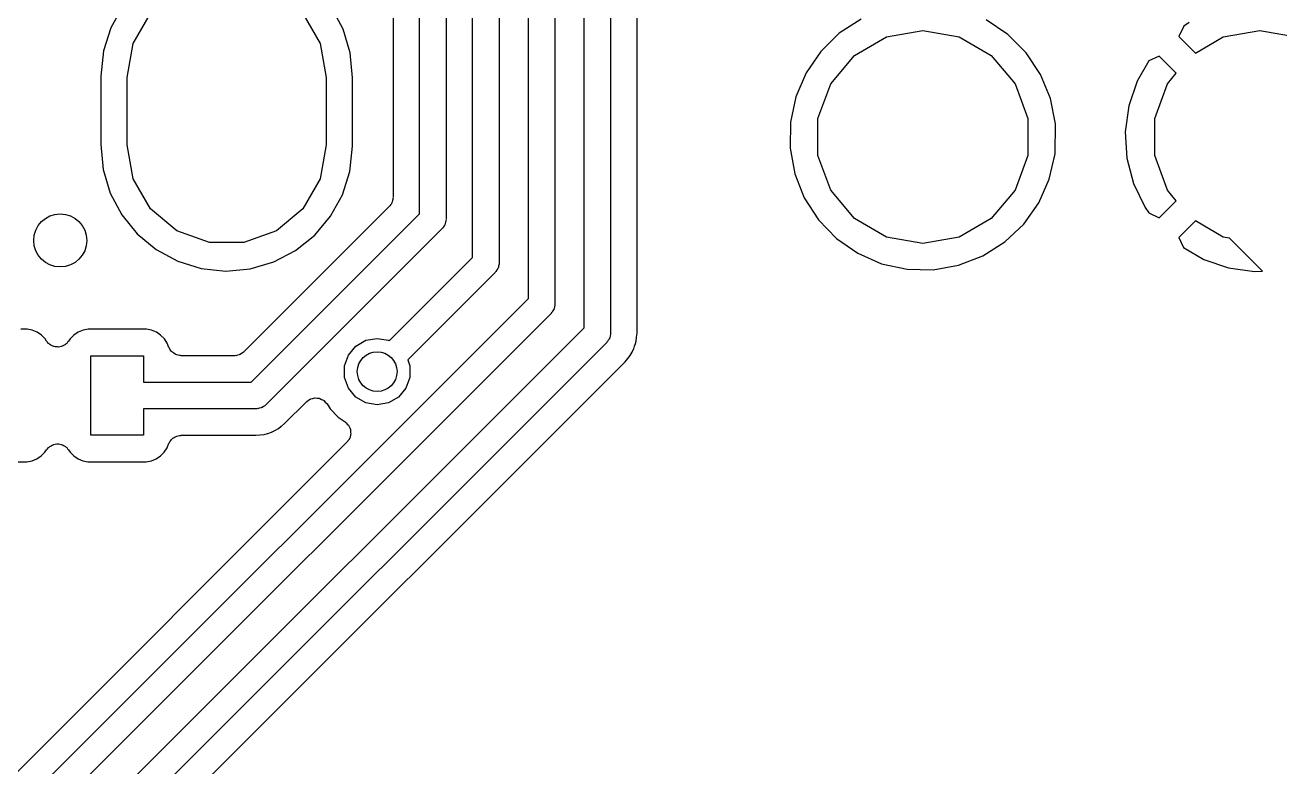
# Model space of a CAD drawing. Extents: x 69.6 to 139.6, y -158 to -61.
# Drawn here: x 106.91 to 116.38, y -119.07 to -113.48 of the extents above; entities that cross this region are included whole.
import ezdxf

# ---------------------------------------------------------------- set-up
doc = ezdxf.new("R2010")
doc.units = 0
doc.header["$MEASUREMENT"] = 0
doc.layers.add('BLACK', color=7, linetype='CONTINUOUS')

msp = doc.modelspace()

# ---------------------------------------------------------------- linework, layer by layer
at = {"layer": 'Black'}
for p, q in [((110.29, -115.229), (110.29, -109.37)), ((110.49, -109.411), (110.49, -115.27)), ((110.71, -115.539), (110.71, -109.54)), ((109.89, -114.899), (109.89, -109.664)), ((110.09, -109.623), (110.09, -114.94)), ((110.91, -109.581), (110.91, -115.58)), ((111.13, -115.759), (111.13, -110.13)), ((111.33, -110.171), (111.33, -115.8)), ((109.69, -112.41), (109.69, -114.774)), ((107.652, -113.332), (107.562, -113.495)), ((109.313, -113.507), (109.226, -113.343)), ((111.53, -115.8), (111.53, -113.338)), ((107.73, -113.615), (107.86, -113.389)), ((109.01, -113.389), (109.14, -113.615)), ((113.219, -113.43), (113.055, -113.537)), ((114.326, -113.546), (114.163, -113.436)), ((107.562, -113.495), (107.506, -113.671)), ((109.366, -113.684), (109.313, -113.507)), ((113.055, -113.537), (112.915, -113.674)), ((113.41, -113.565), (113.685, -113.517)), ((113.685, -113.517), (113.96, -113.565)), ((114.464, -113.685), (114.326, -113.546)), ((115.652, -113.483), (115.615, -113.562)), ((115.693, -113.456), (115.652, -113.483)), ((115.95, -113.565), (116.225, -113.517)), ((116.225, -113.517), (116.5, -113.565)), ((107.685, -113.871), (107.73, -113.615)), ((109.14, -113.615), (109.185, -113.871)), ((113.169, -113.705), (113.41, -113.565)), ((113.96, -113.565), (114.201, -113.705)), ((115.615, -113.562), (115.74, -113.687)), ((115.74, -113.687), (115.95, -113.565)), ((107.506, -113.671), (107.485, -113.86)), ((109.385, -113.874), (109.366, -113.684)), ((112.915, -113.674), (112.804, -113.836)), ((112.99, -113.918), (113.169, -113.705)), ((114.201, -113.705), (114.38, -113.918)), ((114.572, -113.848), (114.464, -113.685)), ((115.467, -113.71), (115.39, -113.746)), ((115.596, -113.839), (115.467, -113.71)), ((115.39, -113.746), (115.302, -113.898)), ((107.485, -113.86), (107.485, -113.869)), ((107.485, -113.869), (107.485, -114.376)), ((107.685, -114.379), (107.685, -113.871)), ((109.185, -113.871), (109.185, -114.379)), ((109.385, -114.381), (109.385, -113.874)), ((112.804, -113.836), (112.727, -114.016)), ((112.894, -114.181), (112.99, -113.918)), ((114.38, -113.918), (114.476, -114.181)), ((114.647, -114.03), (114.572, -113.848)), ((115.302, -113.898), (115.238, -114.086)), ((115.434, -114.181), (115.53, -113.918)), ((115.53, -113.918), (115.596, -113.839)), ((112.727, -114.016), (112.686, -114.208)), ((114.685, -114.221), (114.647, -114.03)), ((115.238, -114.086), (115.211, -114.282)), ((112.686, -114.208), (112.684, -114.404)), ((112.894, -114.459), (112.894, -114.181)), ((114.476, -114.181), (114.476, -114.459)), ((115.434, -114.459), (115.434, -114.181)), ((114.682, -114.447), (114.685, -114.221)), ((115.211, -114.282), (115.223, -114.48)), ((107.485, -114.376), (107.504, -114.566)), ((107.73, -114.635), (107.685, -114.379)), ((109.185, -114.379), (109.14, -114.635)), ((109.364, -114.579), (109.385, -114.39)), ((109.385, -114.39), (109.385, -114.381)), ((112.684, -114.404), (112.719, -114.597)), ((112.99, -114.722), (112.894, -114.459)), ((114.476, -114.459), (114.38, -114.722)), ((114.638, -114.637), (114.682, -114.447)), ((115.223, -114.48), (115.273, -114.671)), ((115.53, -114.722), (115.434, -114.459)), ((107.504, -114.566), (107.557, -114.743)), ((109.308, -114.755), (109.364, -114.579)), ((107.86, -114.861), (107.73, -114.635)), ((109.14, -114.635), (109.01, -114.861)), ((112.719, -114.597), (112.791, -114.779)), ((114.559, -114.816), (114.638, -114.637)), ((115.273, -114.671), (115.361, -114.852)), ((107.557, -114.743), (107.644, -114.907)), ((109.218, -114.918), (109.308, -114.755)), ((109.69, -114.774), (109.689, -114.779)), ((109.689, -114.779), (109.69, -114.783)), ((112.791, -114.779), (112.898, -114.944)), ((113.169, -114.935), (112.99, -114.722)), ((114.38, -114.722), (114.201, -114.935)), ((115.596, -114.801), (115.53, -114.722)), ((108.06, -115.028), (107.86, -114.861)), ((109.661, -114.845), (108.565, -115.941)), ((109.01, -114.861), (108.81, -115.028)), ((109.663, -114.841), (109.661, -114.845)), ((109.667, -114.839), (109.663, -114.841)), ((109.671, -114.831), (109.667, -114.839)), ((109.677, -114.824), (109.671, -114.831)), ((109.678, -114.82), (109.677, -114.824)), ((109.681, -114.817), (109.678, -114.82)), ((109.682, -114.812), (109.681, -114.817)), ((109.684, -114.809), (109.682, -114.812)), ((109.685, -114.8), (109.684, -114.809)), ((109.688, -114.792), (109.685, -114.8)), ((109.69, -114.783), (109.688, -114.787)), ((109.688, -114.787), (109.688, -114.792)), ((114.446, -114.977), (114.559, -114.816)), ((115.361, -114.852), (115.388, -114.893)), ((115.467, -114.93), (115.596, -114.801)), ((107.644, -114.907), (107.761, -115.05)), ((108.619, -116.17), (109.89, -114.899)), ((109.099, -115.06), (109.218, -114.918)), ((110.086, -114.961), (110.084, -114.974)), ((110.09, -114.949), (110.086, -114.961)), ((110.09, -114.94), (110.089, -114.944)), ((110.089, -114.944), (110.09, -114.949)), ((112.898, -114.944), (113.034, -115.085)), ((113.41, -115.075), (113.169, -114.935)), ((114.201, -114.935), (113.96, -115.075)), ((115.388, -114.893), (115.467, -114.93)), ((115.74, -114.953), (115.615, -115.078)), ((115.95, -115.075), (115.74, -114.953)), ((107.761, -115.05), (107.904, -115.168)), ((108.305, -115.117), (108.06, -115.028)), ((108.81, -115.028), (108.565, -115.117)), ((110.061, -115.011), (108.731, -116.341)), ((108.955, -115.176), (109.099, -115.06)), ((110.063, -115.007), (110.061, -115.011)), ((110.067, -115.004), (110.063, -115.007)), ((110.073, -114.993), (110.067, -115.004)), ((110.081, -114.982), (110.073, -114.993)), ((110.082, -114.978), (110.081, -114.982)), ((110.084, -114.974), (110.082, -114.978)), ((114.304, -115.112), (114.446, -114.977)), ((108.565, -115.117), (108.305, -115.117)), ((113.034, -115.085), (113.195, -115.197)), ((113.685, -115.123), (113.41, -115.075)), ((113.96, -115.075), (113.685, -115.123)), ((114.138, -115.217), (114.304, -115.112)), ((115.615, -115.078), (115.651, -115.154)), ((115.651, -115.154), (115.803, -115.243)), ((115.998, -115.083), (115.95, -115.075)), ((116.246, -115.331), (115.998, -115.083)), ((107.904, -115.168), (108.067, -115.257)), ((108.791, -115.262), (108.955, -115.176)), ((109.661, -115.857), (110.29, -115.229)), ((113.195, -115.197), (113.374, -115.276)), ((113.955, -115.288), (114.138, -115.217)), ((115.803, -115.243), (115.991, -115.307)), ((108.067, -115.257), (108.244, -115.311)), ((108.244, -115.311), (108.428, -115.331)), ((108.428, -115.331), (108.613, -115.314)), ((108.613, -115.314), (108.791, -115.262)), ((110.461, -115.341), (109.801, -116.001)), ((110.463, -115.337), (110.461, -115.341)), ((110.467, -115.334), (110.463, -115.337)), ((110.473, -115.323), (110.467, -115.334)), ((110.481, -115.312), (110.473, -115.323)), ((110.482, -115.308), (110.481, -115.312)), ((110.484, -115.304), (110.482, -115.308)), ((110.486, -115.291), (110.484, -115.304)), ((110.49, -115.279), (110.486, -115.291)), ((110.49, -115.27), (110.489, -115.274)), ((110.489, -115.274), (110.49, -115.279)), ((113.374, -115.276), (113.566, -115.318)), ((113.566, -115.318), (113.762, -115.322)), ((113.762, -115.322), (113.955, -115.288)), ((115.991, -115.307), (116.187, -115.334)), ((116.187, -115.334), (116.246, -115.331)), ((105.529, -120.719), (110.71, -115.539)), ((110.901, -115.622), (110.893, -115.633)), ((110.902, -115.618), (110.901, -115.622)), ((110.904, -115.614), (110.902, -115.618)), ((110.906, -115.601), (110.904, -115.614)), ((110.91, -115.589), (110.906, -115.601)), ((110.91, -115.58), (110.909, -115.584)), ((110.909, -115.584), (110.91, -115.589)), ((110.881, -115.651), (105.7, -120.831)), ((110.883, -115.647), (110.881, -115.651)), ((110.887, -115.644), (110.883, -115.647)), ((110.893, -115.633), (110.887, -115.644)), ((105.929, -120.959), (111.13, -115.759)), ((106.931, -115.77), (106.882, -115.77)), ((106.969, -115.778), (106.931, -115.77)), ((107.005, -115.793), (106.969, -115.778)), ((107.038, -115.815), (107.005, -115.793)), ((107.066, -115.843), (107.038, -115.815)), ((107.283, -115.815), (107.255, -115.842)), ((107.316, -115.793), (107.283, -115.815)), ((107.352, -115.778), (107.316, -115.793)), ((107.391, -115.77), (107.352, -115.778)), ((107.781, -115.77), (107.391, -115.77)), ((107.83, -115.77), (107.781, -115.77)), ((107.868, -115.778), (107.83, -115.77)), ((107.905, -115.793), (107.868, -115.778)), ((107.937, -115.815), (107.905, -115.793)), ((107.965, -115.843), (107.937, -115.815)), ((111.326, -115.821), (111.324, -115.834)), ((111.33, -115.809), (111.326, -115.821)), ((111.33, -115.8), (111.329, -115.804)), ((111.329, -115.804), (111.33, -115.809)), ((111.526, -115.831), (111.53, -115.8)), ((111.53, -115.8), (111.53, -115.8)), ((111.301, -115.871), (106.1, -121.071)), ((107.077, -115.86), (107.066, -115.843)), ((107.084, -115.868), (107.077, -115.86)), ((107.091, -115.877), (107.084, -115.868)), ((107.096, -115.88), (107.091, -115.877)), ((107.101, -115.885), (107.096, -115.88)), ((107.11, -115.89), (107.101, -115.885)), ((107.119, -115.896), (107.11, -115.89)), ((107.126, -115.898), (107.119, -115.896)), ((107.132, -115.901), (107.126, -115.898)), ((107.143, -115.902), (107.132, -115.901)), ((107.153, -115.904), (107.143, -115.902)), ((107.16, -115.904), (107.153, -115.904)), ((107.166, -115.905), (107.16, -115.904)), ((107.177, -115.902), (107.166, -115.905)), ((107.188, -115.901), (107.177, -115.902)), ((107.194, -115.898), (107.188, -115.901)), ((107.2, -115.896), (107.194, -115.898)), ((107.209, -115.89), (107.2, -115.896)), ((107.219, -115.886), (107.209, -115.89)), ((107.223, -115.881), (107.219, -115.886)), ((107.229, -115.877), (107.223, -115.881)), ((107.235, -115.868), (107.229, -115.877)), ((107.243, -115.861), (107.235, -115.868)), ((107.255, -115.842), (107.243, -115.861)), ((107.986, -115.876), (107.965, -115.843)), ((108, -115.908), (107.986, -115.876)), ((108.003, -115.914), (108, -115.908)), ((108.006, -115.92), (108.003, -115.914)), ((109.353, -115.965), (109.409, -115.898)), ((109.409, -115.898), (109.484, -115.854)), ((109.484, -115.854), (109.57, -115.839)), ((109.57, -115.839), (109.656, -115.854)), ((109.656, -115.854), (109.661, -115.857)), ((111.303, -115.867), (111.301, -115.871)), ((111.307, -115.864), (111.303, -115.867)), ((111.313, -115.853), (111.307, -115.864)), ((111.321, -115.842), (111.313, -115.853)), ((111.322, -115.838), (111.321, -115.842)), ((111.324, -115.834), (111.322, -115.838)), ((111.506, -115.917), (111.514, -115.889)), ((111.514, -115.889), (111.515, -115.889)), ((111.515, -115.888), (111.523, -115.861)), ((111.515, -115.889), (111.515, -115.888)), ((111.523, -115.861), (111.526, -115.832)), ((111.526, -115.832), (111.526, -115.831)), ((111.526, -115.832), (111.526, -115.832)), ((107.41, -116.57), (107.41, -115.97)), ((107.41, -115.97), (107.809, -115.97)), ((107.809, -115.97), (107.809, -116.17)), ((108.012, -115.928), (108.006, -115.92)), ((108.018, -115.937), (108.012, -115.928)), ((108.024, -115.941), (108.018, -115.937)), ((108.028, -115.947), (108.024, -115.941)), ((108.037, -115.952), (108.028, -115.947)), ((108.046, -115.959), (108.037, -115.952)), ((108.052, -115.961), (108.046, -115.959)), ((108.058, -115.964), (108.052, -115.961)), ((108.069, -115.966), (108.058, -115.964)), ((108.079, -115.969), (108.069, -115.966)), ((108.086, -115.969), (108.079, -115.969)), ((108.092, -115.97), (108.086, -115.969)), ((108.494, -115.97), (108.092, -115.97)), ((108.499, -115.969), (108.494, -115.97)), ((108.503, -115.97), (108.499, -115.969)), ((108.516, -115.966), (108.503, -115.97)), ((108.529, -115.964), (108.516, -115.966)), ((108.532, -115.962), (108.529, -115.964)), ((108.537, -115.961), (108.532, -115.962)), ((108.547, -115.953), (108.537, -115.961)), ((108.559, -115.947), (108.547, -115.953)), ((108.561, -115.943), (108.559, -115.947)), ((108.565, -115.941), (108.561, -115.943)), ((109.323, -116.046), (109.353, -115.965)), ((109.801, -116.001), (109.817, -116.046)), ((111.439, -116.016), (111.459, -115.991)), ((111.459, -115.991), (111.459, -115.99)), ((111.459, -115.99), (111.46, -115.99)), ((111.46, -115.99), (111.478, -115.968)), ((111.478, -115.968), (111.492, -115.943)), ((111.492, -115.942), (111.506, -115.917)), ((111.492, -115.943), (111.492, -115.942)), ((111.492, -115.942), (111.492, -115.942)), ((106.329, -121.125), (111.439, -116.016)), ((109.323, -116.134), (109.323, -116.046)), ((109.817, -116.046), (109.817, -116.134)), ((107.809, -116.17), (108.619, -116.17)), ((109.353, -116.215), (109.323, -116.134)), ((109.817, -116.134), (109.787, -116.215)), ((109.069, -116.296), (109.084, -116.292)), ((109.084, -116.292), (109.099, -116.288)), ((109.099, -116.288), (109.101, -116.289)), ((109.101, -116.289), (109.103, -116.288)), ((109.103, -116.288), (109.118, -116.29)), ((109.118, -116.29), (109.134, -116.291)), ((109.134, -116.291), (109.135, -116.292)), ((109.135, -116.292), (109.137, -116.292)), ((109.137, -116.292), (109.151, -116.3)), ((109.409, -116.282), (109.353, -116.215)), ((109.484, -116.326), (109.409, -116.282)), ((109.731, -116.282), (109.656, -116.326)), ((109.787, -116.215), (109.731, -116.282)), ((108.66, -116.37), (107.809, -116.37)), ((107.809, -116.37), (107.809, -116.57)), ((108.664, -116.369), (108.66, -116.37)), ((108.669, -116.37), (108.664, -116.369)), ((108.681, -116.366), (108.669, -116.37)), ((108.694, -116.364), (108.681, -116.366)), ((108.698, -116.362), (108.694, -116.364)), ((108.702, -116.361), (108.698, -116.362)), ((108.713, -116.353), (108.702, -116.361)), ((108.724, -116.347), (108.713, -116.353)), ((108.727, -116.343), (108.724, -116.347)), ((108.731, -116.341), (108.727, -116.343)), ((108.872, -116.482), (109.037, -116.317)), ((109.037, -116.317), (109.039, -116.316)), ((109.039, -116.316), (109.04, -116.315)), ((109.04, -116.315), (109.053, -116.306)), ((109.053, -116.306), (109.065, -116.297)), ((109.065, -116.297), (109.067, -116.297)), ((109.067, -116.297), (109.069, -116.296)), ((109.151, -116.3), (109.165, -116.306)), ((109.165, -116.306), (109.166, -116.307)), ((109.166, -116.307), (109.168, -116.308)), ((109.168, -116.308), (109.179, -116.32)), ((109.179, -116.32), (109.19, -116.331)), ((109.19, -116.331), (109.19, -116.332)), ((109.19, -116.332), (109.192, -116.334)), ((109.192, -116.334), (109.216, -116.371)), ((109.216, -116.371), (109.277, -116.434)), ((109.57, -116.341), (109.484, -116.326)), ((109.656, -116.326), (109.57, -116.341)), ((108.848, -116.502), (108.872, -116.482)), ((108.872, -116.482), (108.872, -116.482)), ((109.277, -116.434), (109.329, -116.47)), ((109.329, -116.47), (109.329, -116.471)), ((109.329, -116.471), (109.329, -116.471)), ((109.329, -116.471), (109.332, -116.474)), ((109.332, -116.474), (109.336, -116.476)), ((109.336, -116.476), (109.344, -116.486)), ((107.809, -116.57), (107.41, -116.57)), ((108.053, -116.579), (108.058, -116.576)), ((108.058, -116.576), (108.069, -116.574)), ((108.069, -116.574), (108.08, -116.571)), ((108.08, -116.571), (108.086, -116.571)), ((108.086, -116.571), (108.092, -116.57)), ((108.092, -116.57), (108.655, -116.57)), ((108.655, -116.57), (108.687, -116.567)), ((108.687, -116.567), (108.688, -116.567)), ((108.688, -116.567), (108.717, -116.564)), ((108.688, -116.567), (108.688, -116.567)), ((108.717, -116.564), (108.744, -116.556)), ((108.744, -116.556), (108.745, -116.556)), ((108.745, -116.556), (108.773, -116.548)), ((108.745, -116.556), (108.745, -116.556)), ((108.773, -116.548), (108.798, -116.534)), ((108.798, -116.534), (108.799, -116.534)), ((108.799, -116.534), (108.825, -116.52)), ((108.799, -116.534), (108.799, -116.534)), ((108.825, -116.52), (108.847, -116.502)), ((108.847, -116.502), (108.847, -116.502)), ((108.847, -116.502), (108.848, -116.502)), ((109.344, -116.486), (109.353, -116.495)), ((109.353, -116.495), (109.354, -116.495)), ((109.354, -116.495), (109.354, -116.495)), ((109.354, -116.495), (109.356, -116.499)), ((109.356, -116.499), (109.358, -116.503)), ((109.358, -116.503), (109.363, -116.515)), ((109.363, -116.515), (109.368, -116.526)), ((109.37, -116.57), (109.366, -116.582)), ((109.368, -116.526), (109.368, -116.526)), ((109.368, -116.526), (109.368, -116.527)), ((109.368, -116.527), (109.369, -116.531)), ((109.369, -116.531), (109.37, -116.535)), ((109.37, -116.535), (109.37, -116.548)), ((109.37, -116.548), (109.371, -116.561)), ((109.371, -116.561), (109.37, -116.566)), ((109.37, -116.566), (109.37, -116.57)), ((109.371, -116.561), (109.371, -116.561)), ((109.371, -116.561), (109.371, -116.561)), ((109.342, -116.623), (106.229, -119.737)), ((107.077, -116.679), (107.085, -116.672)), ((107.085, -116.672), (107.091, -116.663)), ((107.091, -116.663), (107.097, -116.659)), ((107.097, -116.659), (107.101, -116.654)), ((107.101, -116.654), (107.111, -116.65)), ((107.111, -116.65), (107.12, -116.644)), ((107.12, -116.644), (107.126, -116.642)), ((107.126, -116.642), (107.132, -116.639)), ((107.132, -116.639), (107.143, -116.638)), ((107.143, -116.638), (107.154, -116.635)), ((107.154, -116.635), (107.16, -116.636)), ((107.16, -116.636), (107.167, -116.636)), ((107.167, -116.636), (107.177, -116.638)), ((107.177, -116.638), (107.188, -116.639)), ((107.188, -116.639), (107.194, -116.642)), ((107.194, -116.642), (107.201, -116.644)), ((107.201, -116.644), (107.21, -116.65)), ((107.21, -116.65), (107.219, -116.655)), ((107.219, -116.655), (107.224, -116.66)), ((107.224, -116.66), (107.229, -116.663)), ((107.229, -116.663), (107.236, -116.672)), ((107.236, -116.672), (107.243, -116.68)), ((107.964, -116.698), (107.986, -116.665)), ((107.986, -116.665), (108, -116.631)), ((108, -116.631), (108.003, -116.626)), ((108.003, -116.626), (108.006, -116.62)), ((108.006, -116.62), (108.013, -116.611)), ((108.013, -116.611), (108.019, -116.602)), ((108.019, -116.602), (108.024, -116.598)), ((108.024, -116.598), (108.028, -116.593)), ((108.028, -116.593), (108.038, -116.588)), ((108.038, -116.588), (108.047, -116.581)), ((108.047, -116.581), (108.053, -116.579)), ((109.343, -116.623), (109.342, -116.623)), ((109.35, -116.612), (109.343, -116.623)), ((109.343, -116.623), (109.343, -116.623)), ((109.358, -116.603), (109.35, -116.612)), ((109.36, -116.598), (109.358, -116.603)), ((109.362, -116.595), (109.36, -116.598)), ((109.363, -116.594), (109.362, -116.595)), ((109.362, -116.595), (109.362, -116.595)), ((109.366, -116.582), (109.363, -116.594)), ((106.929, -116.77), (106.968, -116.762)), ((106.968, -116.762), (107.004, -116.747)), ((107.004, -116.747), (107.037, -116.725)), ((107.037, -116.725), (107.065, -116.698)), ((107.065, -116.698), (107.077, -116.679)), ((107.243, -116.68), (107.254, -116.697)), ((107.254, -116.697), (107.282, -116.725)), ((107.282, -116.725), (107.315, -116.747)), ((107.315, -116.747), (107.351, -116.762)), ((107.351, -116.762), (107.389, -116.77)), ((107.829, -116.77), (107.867, -116.762)), ((107.867, -116.762), (107.903, -116.747)), ((107.903, -116.747), (107.936, -116.725)), ((107.936, -116.725), (107.964, -116.698)), ((106.539, -116.77), (106.929, -116.77)), ((107.389, -116.77), (107.438, -116.77)), ((107.438, -116.77), (107.829, -116.77))]:
    msp.add_line(p, q, dxfattribs=at)
for centre, radius in [((107.18, -115.1), 0.2), ((109.57, -116.09), 0.15)]:
    msp.add_circle(centre, radius, dxfattribs=at)

doc.saveas('drawing.dxf')
